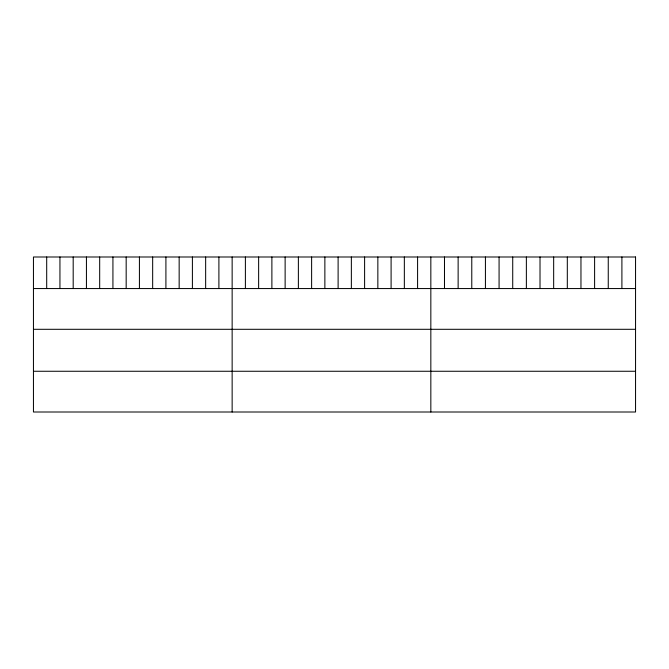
<?xml version="1.0" encoding="UTF-8"?>
<svg xmlns="http://www.w3.org/2000/svg" width="669" height="669" viewBox="0 0 669 669"><rect width="100%" height="100%" fill="white"/><g stroke="black" fill="none" stroke-linecap="round" stroke-linejoin="round"><path stroke-width="1" d="M33.45 288.556L635.55 288.556M33.45 329.299L635.55 329.299M33.45 371.262L635.55 371.262M621.902 256.996L621.902 288.556M608.255 256.996L608.255 288.556M594.607 256.996L594.607 288.556M580.96 256.996L580.96 288.556M567.312 256.996L567.312 288.556M553.664 256.996L553.664 288.556M540.017 256.996L540.017 288.556M526.369 256.996L526.369 288.556M512.722 256.996L512.722 288.556M499.074 256.996L499.074 288.556M485.426 256.996L485.426 288.556M471.779 256.996L471.779 288.556M458.131 256.996L458.131 288.556M444.484 256.996L444.484 288.556M430.836 256.996L430.836 412.004M417.59 256.996L417.59 288.556M404.344 256.996L404.344 288.556M391.097 256.996L391.097 288.556M377.851 256.996L377.851 288.556M364.605 256.996L364.605 288.556M351.359 256.996L351.359 288.556M338.113 256.996L338.113 288.556M324.866 256.996L324.866 288.556M311.62 256.996L311.62 288.556M298.374 256.996L298.374 288.556M285.128 256.996L285.128 288.556M271.882 256.996L271.882 288.556M258.635 256.996L258.635 288.556M245.389 256.996L245.389 288.556M232.143 256.996L232.143 412.004M218.897 256.996L218.897 288.556M205.651 256.996L205.651 288.556M192.404 256.996L192.404 288.556M179.158 256.996L179.158 288.556M165.912 256.996L165.912 288.556M152.666 256.996L152.666 288.556M139.42 256.996L139.42 288.556M126.173 256.996L126.173 288.556M112.927 256.996L112.927 288.556M99.681 256.996L99.681 288.556M86.435 256.996L86.435 288.556M73.189 256.996L73.189 288.556M59.942 256.996L59.942 288.556M46.696 256.996L46.696 288.556M635.55 256.996L33.45 256.996L33.45 412.004L635.55 412.004L635.55 256.996"/></g></svg>
